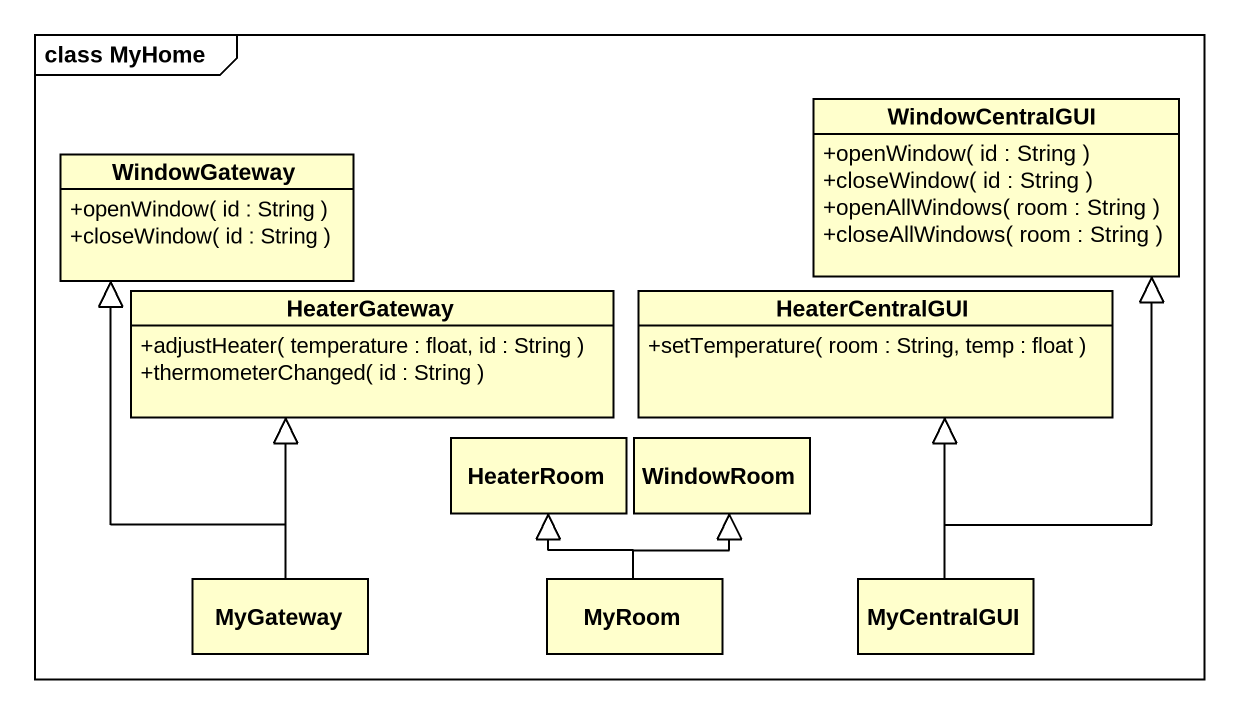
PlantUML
@startuml
mainframe class MyHome
hide circle
hide empty members
skinparam classAttributeIconSize 0
class WindowCentralGUI {
  +openWindow( id : String )
  +closeWindow( id : String )
  +openAllWindows( room : String )
  +closeAllWindows( room : String )
}
class WindowGateway {
  +openWindow( id : String )
  +closeWindow( id : String )
}
class HeaterGateway {
  +adjustHeater( temperature : float, id : String )
  +thermometerChanged( id : String )
}
class HeaterCentralGUI {
  +setTemperature( room : String, temp : float )
}
class HeaterRoom
class WindowRoom
class MyGateway
class MyRoom
class MyCentralGUI
MyGateway -up-|> WindowGateway
MyGateway -up-|> HeaterGateway
MyRoom -up-|> HeaterRoom
MyRoom -up-|> WindowRoom
MyCentralGUI -up-|> WindowCentralGUI
MyCentralGUI -up-|> HeaterCentralGUI
@enduml
